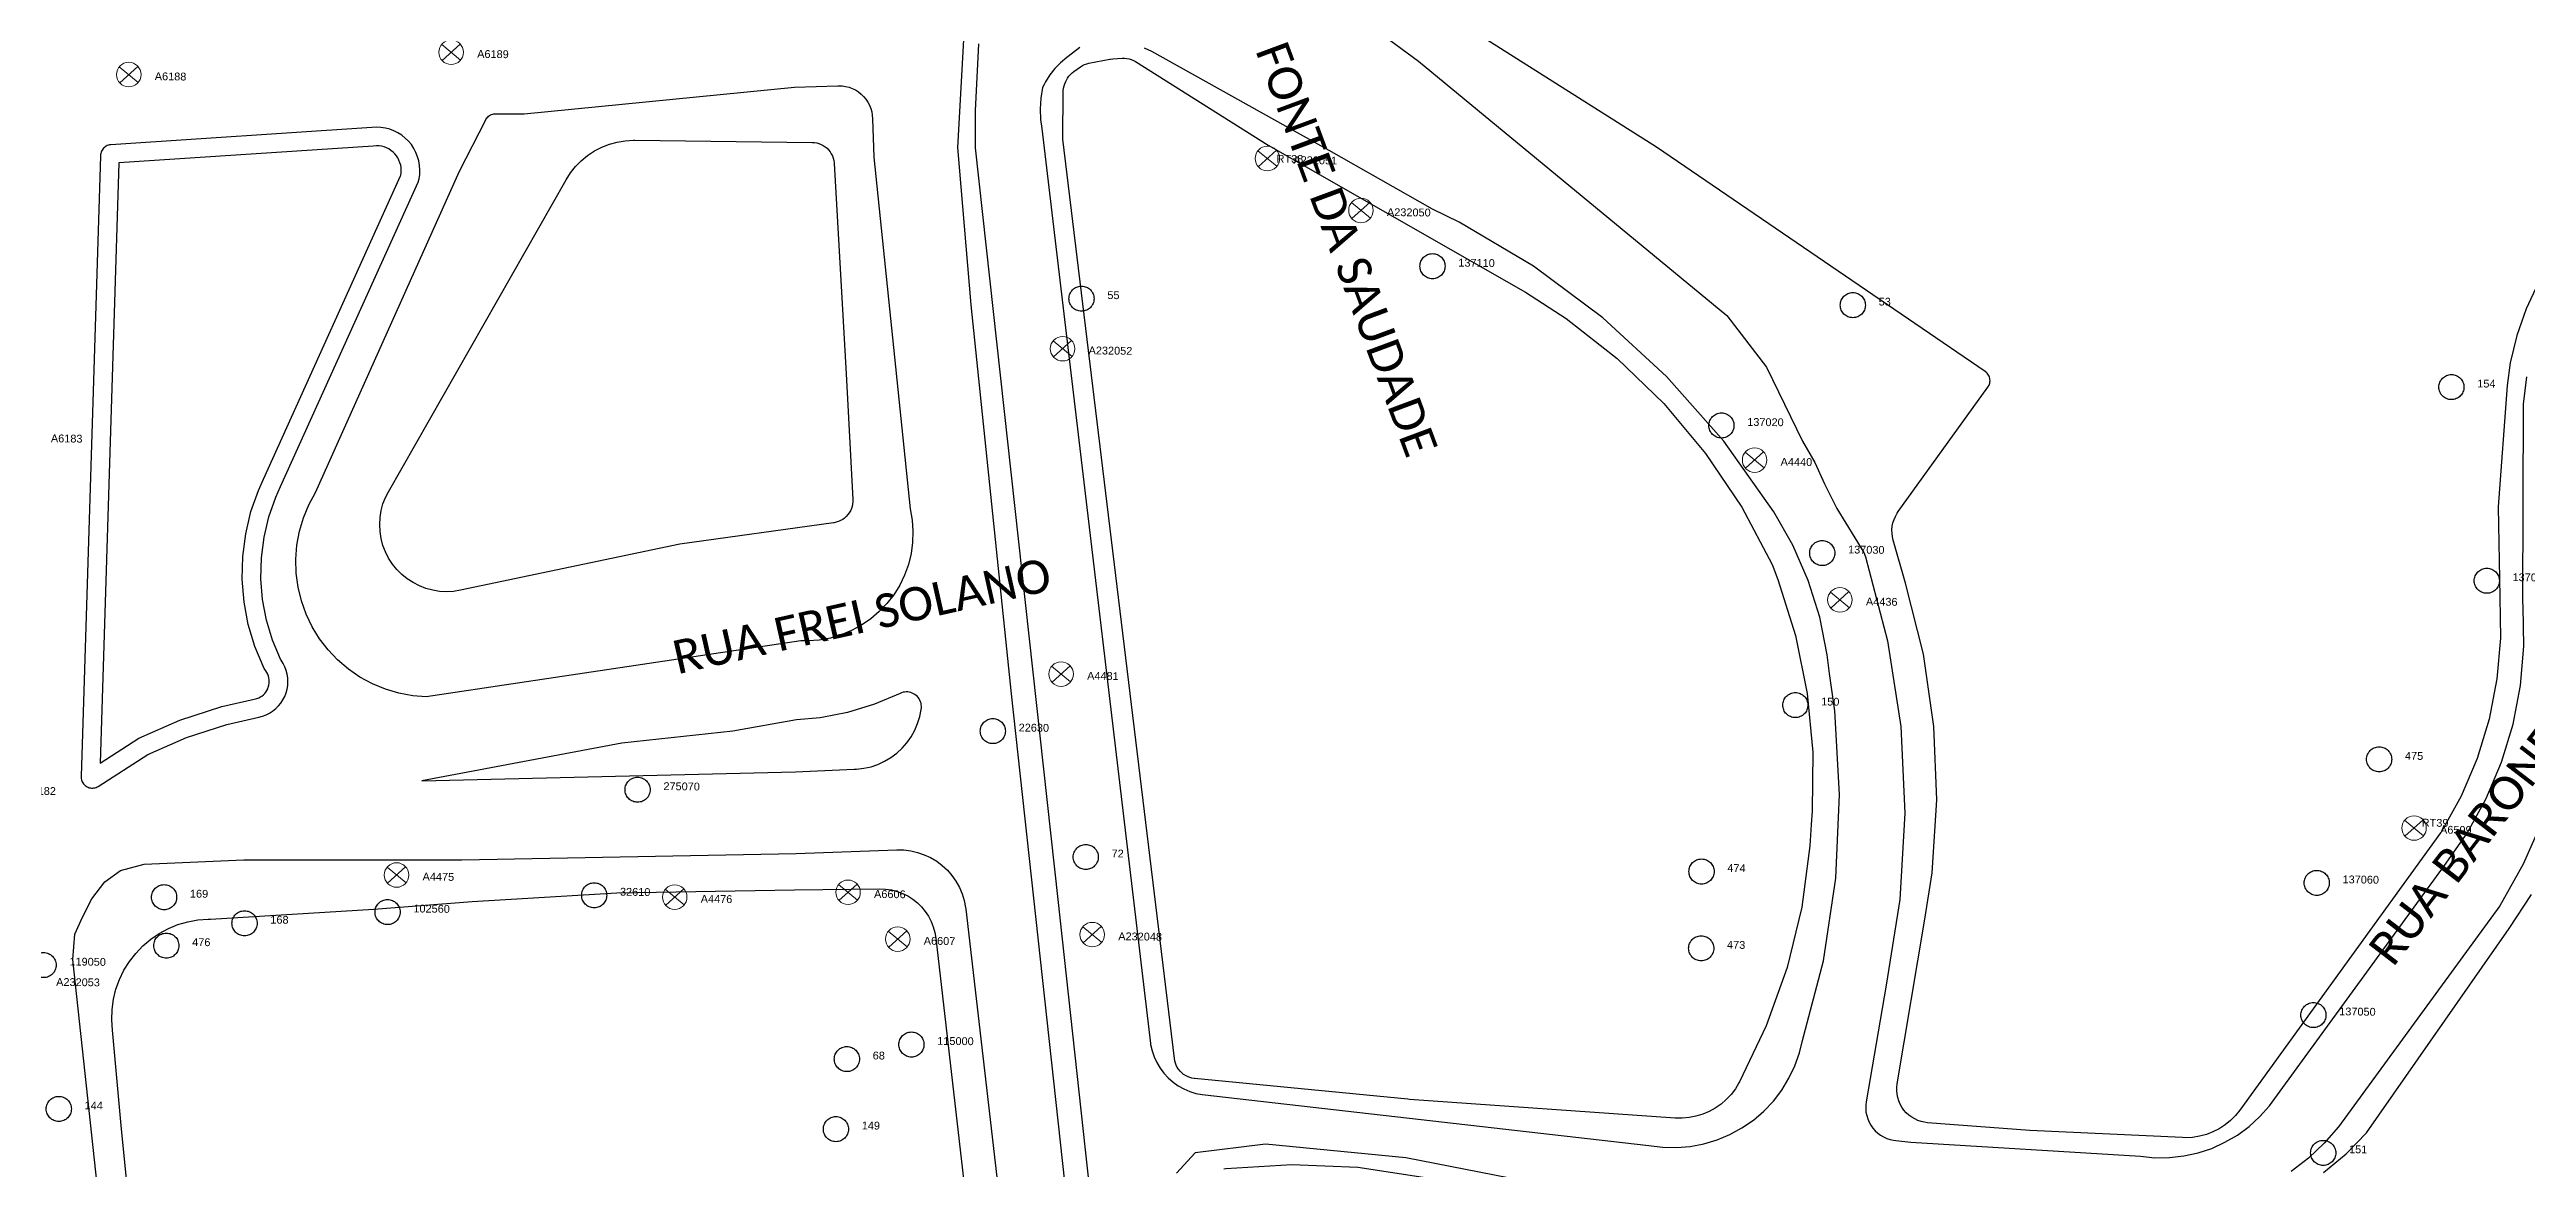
# Model space of a CAD drawing. Header units: millimetres. Extents: x 676447 to 689606, y 7455628 to 7463967.
# Drawn here: x 684187.4 to 684409.2, y 7459519.3 to 7459619.6 of the extents above; entities that cross this region are included whole.
import ezdxf

# ---------------------------------------------------------------- set-up
doc = ezdxf.new("R2010")
doc.units = ezdxf.units.MM
doc.header["$LTSCALE"] = 0.1
doc.header["$MEASUREMENT"] = 0
doc.linetypes.add('PHANTOM2', pattern=[1.25, 0.625, -0.125, 0.125, -0.125, 0.125, -0.125])
doc.layers.add('10.4-Postes', color=1, linetype='Continuous', lineweight=0)
for name, color, linetype in [('Caixas Subterrâneas', 5, 'Continuous'), ('LEGENDAS_INFRAESTRUTURAS', 7, 'Continuous'), ('MUB_MEIOFIO', 7, 'Continuous'), ('MUB_OBRA_ARTE', 7, 'Continuous'), ('MUB_QUADRAS', 7, 'Continuous'), ('MUB_SEGMENTO', 7, 'Continuous'), ('NOS_DE_INFRAESTRUTURA', 7, 'Continuous')]:
    doc.layers.add(name, color=color, linetype=linetype)
doc.styles.add('Legend', font='calibri.ttf')
doc.styles.get("Standard").update_dxf_attribs({"font": 'arial.ttf'})

# ---------------------------------------------------------------- blocks, each defined once
blk = doc.blocks.new('PTPT')
at = {"layer": '10.4-Postes', "color": 1, "linetype": 'PHANTOM2'}
for points in [[(-0.0000079, 0.0000104), (0.0000075, -0.000002)], [(0.000007, 0.0000109), (-0.0000074, -0.0000025)]]:
    blk.add_lwpolyline(points, dxfattribs=at)
at = {"layer": '10.4-Postes', "color": 1}
blk.add_circle((-0.0000002, 0.0000042), 0.00000987, dxfattribs=at)
blk = doc.blocks.new('MHMZ')
at = {"linetype": 'PHANTOM2'}
blk.add_circle((0, 0), 0.0000101, dxfattribs=at)

msp = doc.modelspace()

# ---------------------------------------------------------------- linework, layer by layer
at = {"layer": 'MUB_MEIOFIO', "color": 253, "linetype": 'Continuous'}
for points in [[(684271.57, 7459662.36), (684268.73, 7459610.79)], [(684295.01, 7459629.58), (684310, 7459618.53), (684337.6, 7459595.73), (684341.17, 7459591.1), (684344.37, 7459584.49), (684345.49, 7459582.57), (684346.35, 7459580.65), (684347.47, 7459578.46), (684349.88, 7459574.52), (684350.01, 7459574.12), (684351.99, 7459566.61), (684353.18, 7459558.93), (684353.55, 7459551.17), (684353.11, 7459543.41), (684351.87, 7459535.74), (684350.08, 7459525.31), (684350.04, 7459525), (684350.04, 7459524.69), (684350.06, 7459524.37), (684350.13, 7459524.07), (684350.22, 7459523.77), (684350.34, 7459523.48), (684350.5, 7459523.2), (684350.68, 7459522.95), (684350.88, 7459522.71), (684351.12, 7459522.5), (684351.37, 7459522.31), (684351.64, 7459522.15), (684351.92, 7459522.02), (684352.22, 7459521.92), (684352.53, 7459521.85), (684352.75, 7459521.82), (684354.08, 7459521.69), (684374.65, 7459520.42), (684375.94, 7459520.29), (684377.24, 7459520.3), (684378.53, 7459520.45), (684379.8, 7459520.72), (684381.03, 7459521.13), (684382.21, 7459521.67), (684383.33, 7459522.32), (684384.38, 7459523.09), (684385.33, 7459523.97), (684386.2, 7459524.94), (684386.69, 7459525.6), (684401.88, 7459546.47), (684403.9, 7459549.37), (684405.61, 7459552.47), (684406.99, 7459555.74), (684408.01, 7459559.12), (684408.68, 7459562.6), (684408.98, 7459566.13), (684408.91, 7459569.66), (684408.88, 7459570.06), (684408.96, 7459587.8), (684409.24, 7459590.24)], [(684295.42, 7459381.24), (684277.72, 7459543.43), (684270.33, 7459610.77), (684270.34, 7459613.22), (684270.33, 7459614.09), (684270.63, 7459620.07)], [(684279.68, 7459619.74), (684279, 7459619.25), (684278.51, 7459618.86), (684277.95, 7459618.39), (684277.44, 7459617.87), (684276.99, 7459617.29), (684276.6, 7459616.67), (684276.48, 7459616.45), (684276.34, 7459616.17), (684276.18, 7459615.22), (684276.12, 7459614.26), (684276.16, 7459613.3), (684276.28, 7459612.49)], [(684276.28, 7459612.49), (684277.32, 7459603.7), (684286, 7459530.51), (684286.01, 7459530.44), (684286.14, 7459529.88), (684286.32, 7459529.34), (684286.56, 7459528.82), (684286.85, 7459528.32), (684287.2, 7459527.86), (684287.58, 7459527.44), (684288.02, 7459527.06), (684288.48, 7459526.73), (684288.98, 7459526.45), (684289.51, 7459526.22), (684290.06, 7459526.05), (684290.62, 7459525.94), (684330.62, 7459521.4), (684331.85, 7459521.24), (684333.09, 7459521.21), (684334.32, 7459521.31), (684335.54, 7459521.54), (684336.73, 7459521.89), (684337.87, 7459522.37), (684338.96, 7459522.96), (684339.98, 7459523.66), (684340.92, 7459524.47), (684341.78, 7459525.37), (684342.53, 7459526.35), (684343.17, 7459527.41), (684343.71, 7459528.53), (684344.12, 7459529.7), (684344.36, 7459530.67), (684346.25, 7459537.93), (684347.37, 7459545.34), (684347.71, 7459552.83), (684347.27, 7459560.32), (684346.81, 7459563.66), (684346.6, 7459565.35), (684345.92, 7459568.72), (684344.88, 7459572), (684343.51, 7459575.16), (684341.82, 7459578.16), (684337.33, 7459584.48), (684332.21, 7459590.29), (684326.51, 7459595.53), (684320.3, 7459600.15), (684313.63, 7459604.09), (684311.26, 7459605.28), (684302.01, 7459610.53), (684286.12, 7459619.38), (684285.46, 7459619.7)], [(684261.22, 7459609.93), (684264.47, 7459578.41), (684264.65, 7459577.42), (684264.72, 7459576.42), (684264.69, 7459575.41), (684264.56, 7459574.41), (684264.32, 7459573.44), (684263.98, 7459572.49), (684263.55, 7459571.58), (684263.02, 7459570.73), (684262.4, 7459569.93), (684261.71, 7459569.21), (684260.94, 7459568.56), (684260.11, 7459567.99), (684259.22, 7459567.51), (684258.29, 7459567.13), (684257.33, 7459566.85), (684256.34, 7459566.67), (684255.33, 7459566.59), (684254.7, 7459566.6), (684221.14, 7459561.58), (684219.93, 7459561.68), (684218.69, 7459561.91), (684217.48, 7459562.26), (684216.32, 7459562.75), (684215.21, 7459563.35), (684214.17, 7459564.06), (684213.21, 7459564.88), (684212.35, 7459565.79), (684211.58, 7459566.79), (684210.92, 7459567.86), (684210.38, 7459569), (684209.96, 7459570.19), (684209.66, 7459571.41), (684209.5, 7459572.66), (684209.46, 7459573.92), (684209.56, 7459575.18), (684209.79, 7459576.42), (684210.15, 7459577.63), (684210.63, 7459578.79), (684211.23, 7459579.9), (684224.12, 7459608.66), (684226.47, 7459613.27), (684226.52, 7459613.36), (684226.58, 7459613.45), (684226.65, 7459613.52), (684226.73, 7459613.59), (684226.82, 7459613.65), (684226.91, 7459613.71), (684227, 7459613.75), (684227.1, 7459613.78), (684227.2, 7459613.8), (684227.31, 7459613.81), (684227.37, 7459613.82), (684229.92, 7459613.8), (684254.12, 7459616.19), (684257.99, 7459616.33), (684258.07, 7459616.33), (684258.38, 7459616.32), (684258.7, 7459616.27), (684259, 7459616.19), (684259.29, 7459616.08), (684259.58, 7459615.95), (684259.84, 7459615.78), (684260.09, 7459615.58), (684260.31, 7459615.36), (684260.51, 7459615.12), (684260.68, 7459614.86), (684260.83, 7459614.58), (684260.95, 7459614.29), (684261.03, 7459613.99), (684261.08, 7459613.68), (684261.1, 7459613.36), (684261.22, 7459609.93)], [(684206.14, 7459559.76), (684206.48, 7459559.85), (684206.8, 7459559.97), (684207.11, 7459560.12), (684207.39, 7459560.3), (684207.66, 7459560.52), (684207.91, 7459560.76), (684208.12, 7459561.02), (684208.31, 7459561.31), (684208.47, 7459561.61), (684208.59, 7459561.93), (684208.68, 7459562.26), (684208.74, 7459562.6), (684208.76, 7459562.94), (684208.74, 7459563.28), (684208.69, 7459563.62), (684208.6, 7459563.95), (684208.48, 7459564.27), (684208.33, 7459564.58), (684208.15, 7459564.86), (684208.09, 7459564.94), (684207.37, 7459566.66), (684206.83, 7459568.46), (684206.49, 7459570.29), (684206.34, 7459572.16), (684206.38, 7459574.02), (684206.62, 7459575.88), (684207.05, 7459577.7), (684207.67, 7459579.46), (684208.09, 7459580.41), (684220.43, 7459607.7), (684220.5, 7459607.98), (684220.56, 7459608.38), (684220.57, 7459608.78), (684220.55, 7459609.19), (684220.48, 7459609.59), (684220.37, 7459609.97), (684220.22, 7459610.35), (684220.04, 7459610.71), (684219.81, 7459611.05), (684219.56, 7459611.36), (684219.27, 7459611.64), (684218.95, 7459611.89), (684218.61, 7459612.11), (684218.25, 7459612.29), (684217.87, 7459612.43), (684217.48, 7459612.53), (684217.08, 7459612.59), (684216.67, 7459612.61), (684216.27, 7459612.58), (684192.9, 7459611.03), (684192.89, 7459611.03), (684192.78, 7459611.02), (684192.68, 7459610.99), (684192.58, 7459610.96), (684192.49, 7459610.91), (684192.4, 7459610.86), (684192.32, 7459610.8), (684192.24, 7459610.72), (684192.17, 7459610.64), (684192.11, 7459610.56), (684192.06, 7459610.47), (684192.02, 7459610.37), (684191.99, 7459610.27), (684191.97, 7459610.17), (684191.96, 7459610.06), (684190.24, 7459554.44), (684190.24, 7459554.36), (684190.25, 7459554.26), (684190.27, 7459554.15), (684190.3, 7459554.05), (684190.34, 7459553.96), (684190.4, 7459553.87), (684190.46, 7459553.78), (684190.53, 7459553.7), (684190.6, 7459553.63), (684190.69, 7459553.57), (684190.78, 7459553.52), (684190.87, 7459553.48), (684190.97, 7459553.44), (684191.08, 7459553.42), (684191.18, 7459553.41), (684191.28, 7459553.41), (684191.39, 7459553.42), (684191.49, 7459553.44), (684191.59, 7459553.47), (684191.69, 7459553.51), (684191.78, 7459553.56), (684196.2, 7459556.4), (684199.67, 7459557.94), (684203.28, 7459559.11), (684206.14, 7459559.76)], [(684268.73, 7459610.79), (684269.9, 7459596.7), (684273.53, 7459561.85), (684293.28, 7459380.96)], [(684220.74, 7459554.04), (684254.2, 7459554.85), (684259.45, 7459555.09), (684259.68, 7459555.1), (684260.33, 7459555.18), (684260.97, 7459555.32), (684261.59, 7459555.53), (684262.18, 7459555.81), (684262.75, 7459556.14), (684263.27, 7459556.54), (684263.75, 7459556.98), (684264.18, 7459557.47), (684264.56, 7459558.01), (684264.88, 7459558.58), (684265.14, 7459559.18), (684265.33, 7459559.81), (684265.46, 7459560.45), (684265.48, 7459560.59), (684265.48, 7459560.73), (684265.47, 7459560.87), (684265.45, 7459561), (684265.41, 7459561.14), (684265.35, 7459561.27), (684265.29, 7459561.39), (684265.21, 7459561.5), (684265.12, 7459561.61), (684265.02, 7459561.7), (684264.9, 7459561.79), (684264.79, 7459561.86), (684264.66, 7459561.92), (684264.53, 7459561.97), (684264.39, 7459562), (684264.26, 7459562.02), (684264.12, 7459562.02), (684263.98, 7459562.01), (684263.84, 7459561.99), (684263.71, 7459561.95), (684263.58, 7459561.89), (684261.27, 7459560.91), (684258.87, 7459560.18), (684256.41, 7459559.71), (684254.31, 7459559.51), (684248.59, 7459558.5), (684238.65, 7459557.44), (684220.74, 7459554.04)], [(684410.64, 7459550.49), (684408.93, 7459546.58), (684406.83, 7459542.86), (684392.39, 7459523.05), (684391.11, 7459521.58), (684389.68, 7459520.24), (684388.13, 7459519.07)], [(684195.24, 7459485.05), (684189.49, 7459538.05), (684189.69, 7459540.31), (684190.37, 7459541.83), (684191.21, 7459543.48), (684192.36, 7459545), (684193.76, 7459546.02), (684195.89, 7459546.6)], [(684195.89, 7459546.6), (684204.82, 7459546.99), (684224.33, 7459546.99), (684254.27, 7459547.55), (684263.28, 7459547.87), (684263.91, 7459547.86), (684264.53, 7459547.79), (684265.14, 7459547.64), (684265.74, 7459547.44), (684266.31, 7459547.18), (684266.85, 7459546.85), (684267.35, 7459546.48), (684267.81, 7459546.05), (684268.22, 7459545.57), (684268.58, 7459545.06), (684268.89, 7459544.51), (684269.13, 7459543.93), (684269.32, 7459543.33), (684269.44, 7459542.72), (684269.46, 7459542.56), (684279.27, 7459457.6)], [(684319.41, 7459518.23), (684308.85, 7459520.28), (684296.3, 7459521.49), (684289.99, 7459520.73), (684288.32, 7459518.91)]]:
    msp.add_lwpolyline(points, dxfattribs=at)
at = {"layer": 'MUB_MEIOFIO', "linetype": 'Continuous'}
for points in [[(684271.57, 7459662.36), (684268.73, 7459610.79)], [(684295.01, 7459629.58), (684310, 7459618.53), (684337.6, 7459595.73), (684341.17, 7459591.1), (684344.37, 7459584.49), (684345.49, 7459582.57), (684346.35, 7459580.65), (684347.47, 7459578.46), (684349.88, 7459574.52), (684350.01, 7459574.12), (684351.99, 7459566.61), (684353.18, 7459558.93), (684353.55, 7459551.17), (684353.11, 7459543.41), (684351.87, 7459535.74), (684350.08, 7459525.31), (684350.04, 7459525), (684350.04, 7459524.69), (684350.06, 7459524.37), (684350.13, 7459524.07), (684350.22, 7459523.77), (684350.34, 7459523.48), (684350.5, 7459523.2), (684350.68, 7459522.95), (684350.88, 7459522.71), (684351.12, 7459522.5), (684351.37, 7459522.31), (684351.64, 7459522.15), (684351.92, 7459522.02), (684352.22, 7459521.92), (684352.53, 7459521.85), (684352.75, 7459521.82), (684354.08, 7459521.69), (684374.65, 7459520.42), (684375.94, 7459520.29), (684377.24, 7459520.3), (684378.53, 7459520.45), (684379.8, 7459520.72), (684381.03, 7459521.13), (684382.21, 7459521.67), (684383.33, 7459522.32), (684384.38, 7459523.09), (684385.33, 7459523.97), (684386.2, 7459524.94), (684386.69, 7459525.6), (684401.88, 7459546.47), (684403.9, 7459549.37), (684405.61, 7459552.47), (684406.99, 7459555.74), (684408.01, 7459559.12), (684408.68, 7459562.6), (684408.98, 7459566.13), (684408.91, 7459569.66), (684408.88, 7459570.06), (684408.96, 7459587.8), (684409.24, 7459590.24)], [(684295.42, 7459381.24), (684277.72, 7459543.43), (684270.33, 7459610.77), (684270.34, 7459613.22), (684270.33, 7459614.09), (684270.63, 7459620.07)], [(684279.68, 7459619.74), (684279, 7459619.25), (684278.51, 7459618.86), (684277.95, 7459618.39), (684277.44, 7459617.87), (684276.99, 7459617.29), (684276.6, 7459616.67), (684276.48, 7459616.45), (684276.34, 7459616.17), (684276.18, 7459615.22), (684276.12, 7459614.26), (684276.16, 7459613.3), (684276.28, 7459612.49)], [(684276.28, 7459612.49), (684277.32, 7459603.7), (684286, 7459530.51), (684286.01, 7459530.44), (684286.14, 7459529.88), (684286.32, 7459529.34), (684286.56, 7459528.82), (684286.85, 7459528.32), (684287.2, 7459527.86), (684287.58, 7459527.44), (684288.02, 7459527.06), (684288.48, 7459526.73), (684288.98, 7459526.45), (684289.51, 7459526.22), (684290.06, 7459526.05), (684290.62, 7459525.94), (684330.62, 7459521.4), (684331.85, 7459521.24), (684333.09, 7459521.21), (684334.32, 7459521.31), (684335.54, 7459521.54), (684336.73, 7459521.89), (684337.87, 7459522.37), (684338.96, 7459522.96), (684339.98, 7459523.66), (684340.92, 7459524.47), (684341.78, 7459525.37), (684342.53, 7459526.35), (684343.17, 7459527.41), (684343.71, 7459528.53), (684344.12, 7459529.7), (684344.36, 7459530.67), (684346.25, 7459537.93), (684347.37, 7459545.34), (684347.71, 7459552.83), (684347.27, 7459560.32), (684346.81, 7459563.66), (684346.6, 7459565.35), (684345.92, 7459568.72), (684344.88, 7459572), (684343.51, 7459575.16), (684341.82, 7459578.16), (684337.33, 7459584.48), (684332.21, 7459590.29), (684326.51, 7459595.53), (684320.3, 7459600.15), (684313.63, 7459604.09), (684311.26, 7459605.28), (684302.01, 7459610.53), (684286.12, 7459619.38), (684285.46, 7459619.7)], [(684261.22, 7459609.93), (684264.47, 7459578.41), (684264.65, 7459577.42), (684264.72, 7459576.42), (684264.69, 7459575.41), (684264.56, 7459574.41), (684264.32, 7459573.44), (684263.98, 7459572.49), (684263.55, 7459571.58), (684263.02, 7459570.73), (684262.4, 7459569.93), (684261.71, 7459569.21), (684260.94, 7459568.56), (684260.11, 7459567.99), (684259.22, 7459567.51), (684258.29, 7459567.13), (684257.33, 7459566.85), (684256.34, 7459566.67), (684255.33, 7459566.59), (684254.7, 7459566.6), (684221.14, 7459561.58), (684219.93, 7459561.68), (684218.69, 7459561.91), (684217.48, 7459562.26), (684216.32, 7459562.75), (684215.21, 7459563.35), (684214.17, 7459564.06), (684213.21, 7459564.88), (684212.35, 7459565.79), (684211.58, 7459566.79), (684210.92, 7459567.86), (684210.38, 7459569), (684209.96, 7459570.19), (684209.66, 7459571.41), (684209.5, 7459572.66), (684209.46, 7459573.92), (684209.56, 7459575.18), (684209.79, 7459576.42), (684210.15, 7459577.63), (684210.63, 7459578.79), (684211.23, 7459579.9), (684224.12, 7459608.66), (684226.47, 7459613.27), (684226.52, 7459613.36), (684226.58, 7459613.45), (684226.65, 7459613.52), (684226.73, 7459613.59), (684226.82, 7459613.65), (684226.91, 7459613.71), (684227, 7459613.75), (684227.1, 7459613.78), (684227.2, 7459613.8), (684227.31, 7459613.81), (684227.37, 7459613.82), (684229.92, 7459613.8), (684254.12, 7459616.19), (684257.99, 7459616.33), (684258.07, 7459616.33), (684258.38, 7459616.32), (684258.7, 7459616.27), (684259, 7459616.19), (684259.29, 7459616.08), (684259.58, 7459615.95), (684259.84, 7459615.78), (684260.09, 7459615.58), (684260.31, 7459615.36), (684260.51, 7459615.12), (684260.68, 7459614.86), (684260.83, 7459614.58), (684260.95, 7459614.29), (684261.03, 7459613.99), (684261.08, 7459613.68), (684261.1, 7459613.36), (684261.22, 7459609.93)], [(684206.14, 7459559.76), (684206.48, 7459559.85), (684206.8, 7459559.97), (684207.11, 7459560.12), (684207.39, 7459560.3), (684207.66, 7459560.52), (684207.91, 7459560.76), (684208.12, 7459561.02), (684208.31, 7459561.31), (684208.47, 7459561.61), (684208.59, 7459561.93), (684208.68, 7459562.26), (684208.74, 7459562.6), (684208.76, 7459562.94), (684208.74, 7459563.28), (684208.69, 7459563.62), (684208.6, 7459563.95), (684208.48, 7459564.27), (684208.33, 7459564.58), (684208.15, 7459564.86), (684208.09, 7459564.94), (684207.37, 7459566.66), (684206.83, 7459568.46), (684206.49, 7459570.29), (684206.34, 7459572.16), (684206.38, 7459574.02), (684206.62, 7459575.88), (684207.05, 7459577.7), (684207.67, 7459579.46), (684208.09, 7459580.41), (684220.43, 7459607.7), (684220.5, 7459607.98), (684220.56, 7459608.38), (684220.57, 7459608.78), (684220.55, 7459609.19), (684220.48, 7459609.59), (684220.37, 7459609.97), (684220.22, 7459610.35), (684220.04, 7459610.71), (684219.81, 7459611.05), (684219.56, 7459611.36), (684219.27, 7459611.64), (684218.95, 7459611.89), (684218.61, 7459612.11), (684218.25, 7459612.29), (684217.87, 7459612.43), (684217.48, 7459612.53), (684217.08, 7459612.59), (684216.67, 7459612.61), (684216.27, 7459612.58), (684192.9, 7459611.03), (684192.89, 7459611.03), (684192.78, 7459611.02), (684192.68, 7459610.99), (684192.58, 7459610.96), (684192.49, 7459610.91), (684192.4, 7459610.86), (684192.32, 7459610.8), (684192.24, 7459610.72), (684192.17, 7459610.64), (684192.11, 7459610.56), (684192.06, 7459610.47), (684192.02, 7459610.37), (684191.99, 7459610.27), (684191.97, 7459610.17), (684191.96, 7459610.06), (684190.24, 7459554.44), (684190.24, 7459554.36), (684190.25, 7459554.26), (684190.27, 7459554.15), (684190.3, 7459554.05), (684190.34, 7459553.96), (684190.4, 7459553.87), (684190.46, 7459553.78), (684190.53, 7459553.7), (684190.6, 7459553.63), (684190.69, 7459553.57), (684190.78, 7459553.52), (684190.87, 7459553.48), (684190.97, 7459553.44), (684191.08, 7459553.42), (684191.18, 7459553.41), (684191.28, 7459553.41), (684191.39, 7459553.42), (684191.49, 7459553.44), (684191.59, 7459553.47), (684191.69, 7459553.51), (684191.78, 7459553.56), (684196.2, 7459556.4), (684199.67, 7459557.94), (684203.28, 7459559.11), (684206.14, 7459559.76)], [(684268.73, 7459610.79), (684269.9, 7459596.7), (684273.53, 7459561.85), (684293.28, 7459380.96)], [(684220.74, 7459554.04), (684254.2, 7459554.85), (684259.45, 7459555.09), (684259.68, 7459555.1), (684260.33, 7459555.18), (684260.97, 7459555.32), (684261.59, 7459555.53), (684262.18, 7459555.81), (684262.75, 7459556.14), (684263.27, 7459556.54), (684263.75, 7459556.98), (684264.18, 7459557.47), (684264.56, 7459558.01), (684264.88, 7459558.58), (684265.14, 7459559.18), (684265.33, 7459559.81), (684265.46, 7459560.45), (684265.48, 7459560.59), (684265.48, 7459560.73), (684265.47, 7459560.87), (684265.45, 7459561), (684265.41, 7459561.14), (684265.35, 7459561.27), (684265.29, 7459561.39), (684265.21, 7459561.5), (684265.12, 7459561.61), (684265.02, 7459561.7), (684264.9, 7459561.79), (684264.79, 7459561.86), (684264.66, 7459561.92), (684264.53, 7459561.97), (684264.39, 7459562), (684264.26, 7459562.02), (684264.12, 7459562.02), (684263.98, 7459562.01), (684263.84, 7459561.99), (684263.71, 7459561.95), (684263.58, 7459561.89), (684261.27, 7459560.91), (684258.87, 7459560.18), (684256.41, 7459559.71), (684254.31, 7459559.51), (684248.59, 7459558.5), (684238.65, 7459557.44), (684220.74, 7459554.04)], [(684410.64, 7459550.49), (684408.93, 7459546.58), (684406.83, 7459542.86), (684392.39, 7459523.05), (684391.11, 7459521.58), (684389.68, 7459520.24), (684388.13, 7459519.07)], [(684195.24, 7459485.05), (684189.49, 7459538.05), (684189.69, 7459540.31), (684190.37, 7459541.83), (684191.21, 7459543.48), (684192.36, 7459545), (684193.76, 7459546.02), (684195.89, 7459546.6)], [(684195.89, 7459546.6), (684204.82, 7459546.99), (684224.33, 7459546.99), (684254.27, 7459547.55), (684263.28, 7459547.87), (684263.91, 7459547.86), (684264.53, 7459547.79), (684265.14, 7459547.64), (684265.74, 7459547.44), (684266.31, 7459547.18), (684266.85, 7459546.85), (684267.35, 7459546.48), (684267.81, 7459546.05), (684268.22, 7459545.57), (684268.58, 7459545.06), (684268.89, 7459544.51), (684269.13, 7459543.93), (684269.32, 7459543.33), (684269.44, 7459542.72), (684269.46, 7459542.56), (684279.27, 7459457.6)], [(684319.41, 7459518.23), (684308.85, 7459520.28), (684296.3, 7459521.49), (684289.99, 7459520.73), (684288.32, 7459518.91)]]:
    msp.add_lwpolyline(points, dxfattribs=at)
at = {"layer": 'MUB_OBRA_ARTE', "linetype": 'Continuous'}
msp.add_lwpolyline([(684205.74, 7459561.38), (684205.97, 7459561.44), (684206.14, 7459561.5), (684206.29, 7459561.57), (684206.41, 7459561.65), (684206.56, 7459561.77), (684206.68, 7459561.89), (684206.77, 7459562), (684206.88, 7459562.16), (684206.95, 7459562.3), (684207, 7459562.44), (684207.05, 7459562.62), (684207.08, 7459562.79), (684207.09, 7459562.94), (684207.08, 7459563.11), (684207.06, 7459563.28), (684207.01, 7459563.44), (684206.95, 7459563.61), (684206.88, 7459563.76), (684206.78, 7459563.91), (684206.63, 7459564.11), (684205.8, 7459566.1), (684205.21, 7459568.07), (684204.84, 7459570.07), (684204.67, 7459572.11), (684204.72, 7459574.14), (684204.98, 7459576.18), (684205.45, 7459578.17), (684206.12, 7459580.07), (684206.57, 7459581.09), (684218.85, 7459608.25), (684218.87, 7459608.31), (684218.9, 7459608.52), (684218.9, 7459608.76), (684218.89, 7459609.01), (684218.86, 7459609.21), (684218.79, 7459609.43), (684218.7, 7459609.67), (684218.6, 7459609.87), (684218.47, 7459610.06), (684218.33, 7459610.23), (684218.18, 7459610.38), (684217.98, 7459610.53), (684217.78, 7459610.66), (684217.59, 7459610.76), (684217.37, 7459610.84), (684217.15, 7459610.9), (684216.92, 7459610.93), (684216.69, 7459610.94), (684216.39, 7459610.92), (684193.61, 7459609.41), (684191.94, 7459555.64), (684195.41, 7459557.87), (684199.07, 7459559.5), (684202.84, 7459560.72), (684205.74, 7459561.38)], dxfattribs=at)
at = {"layer": 'MUB_QUADRAS', "linetype": 'Continuous'}
for points in [[(684410.25, 7459598.63), (684409.17, 7459596.34), (684408.34, 7459593.95), (684407.76, 7459591.49), (684407.48, 7459589.48), (684406.69, 7459578.61), (684406.84, 7459570.53), (684406.9, 7459566.85), (684406.57, 7459563.19), (684405.87, 7459559.58), (684404.79, 7459556.06), (684403.35, 7459552.68), (684401.56, 7459549.46), (684401.52, 7459549.4), (684383.54, 7459524.56), (684383.15, 7459524.07), (684382.71, 7459523.63), (684382.22, 7459523.23), (684381.69, 7459522.89), (684381.13, 7459522.6), (684380.55, 7459522.38), (684379.94, 7459522.21), (684379.32, 7459522.11), (684378.69, 7459522.08), (684378.4, 7459522.09), (684364.74, 7459522.74), (684355.59, 7459523.43), (684355.32, 7459523.47), (684355.01, 7459523.53), (684354.71, 7459523.63), (684354.43, 7459523.76), (684354.16, 7459523.92), (684353.9, 7459524.11), (684353.67, 7459524.32), (684353.46, 7459524.56), (684353.28, 7459524.81), (684353.13, 7459525.09), (684353, 7459525.38), (684352.91, 7459525.68), (684352.85, 7459525.98), (684352.82, 7459526.3), (684352.82, 7459526.61), (684352.86, 7459526.92), (684355.34, 7459541.66), (684355.98, 7459545.82), (684356.41, 7459552.36), (684356.15, 7459558.91), (684355.21, 7459565.4), (684353.6, 7459571.76), (684352.51, 7459575.61), (684352.44, 7459575.92), (684352.4, 7459576.23), (684352.39, 7459576.54), (684352.42, 7459576.86), (684352.48, 7459577.17), (684352.58, 7459577.47), (684352.7, 7459577.75), (684352.85, 7459578.03), (684352.96, 7459578.19), (684360.99, 7459589.31), (684361.05, 7459589.4), (684361.09, 7459589.49), (684361.13, 7459589.59), (684361.16, 7459589.69), (684361.17, 7459589.79), (684361.18, 7459589.9), (684361.17, 7459590), (684361.16, 7459590.11), (684361.13, 7459590.21), (684361.09, 7459590.3), (684361.04, 7459590.4), (684360.99, 7459590.48), (684360.92, 7459590.57), (684360.85, 7459590.64), (684360.76, 7459590.7), (684360.74, 7459590.72), (684331.31, 7459610.82), (684311.81, 7459623.15)], [(684278.14, 7459611.54), (684278.19, 7459615.81), (684278.19, 7459615.9), (684278.21, 7459616.11), (684278.26, 7459616.31), (684278.32, 7459616.51), (684278.41, 7459616.7), (684278.5, 7459616.89), (684278.57, 7459617.01), (684278.69, 7459617.18), (684278.82, 7459617.34), (684278.97, 7459617.49), (684279.14, 7459617.61), (684279.73, 7459618.03), (684279.91, 7459618.14), (684280.09, 7459618.23), (684280.29, 7459618.3), (684280.49, 7459618.35), (684282.37, 7459618.72), (684282.42, 7459618.72), (684282.63, 7459618.75), (684283.46, 7459618.8), (684283.67, 7459618.8), (684283.88, 7459618.78), (684284.08, 7459618.74), (684284.28, 7459618.68), (684284.47, 7459618.6), (684284.66, 7459618.49), (684296.52, 7459611), (684319.57, 7459597.84), (684323.22, 7459595.48), (684327.79, 7459591.9), (684331.97, 7459587.85), (684335.7, 7459583.39), (684338.94, 7459578.57), (684341.66, 7459573.43), (684342.18, 7459572.1), (684343.76, 7459567.06), (684344.81, 7459561.89), (684345.31, 7459556.63), (684345.26, 7459551.35), (684345.17, 7459550.14), (684345.05, 7459548.24), (684344.31, 7459542.74), (684343.01, 7459537.34), (684341.14, 7459532.11), (684338.74, 7459527.1), (684338.69, 7459527), (684338.37, 7459526.46), (684337.99, 7459525.96), (684337.56, 7459525.5), (684337.09, 7459525.09), (684336.57, 7459524.73), (684336.02, 7459524.43), (684335.45, 7459524.18), (684334.84, 7459524), (684334.23, 7459523.88), (684333.6, 7459523.82), (684332.97, 7459523.84), (684309.19, 7459525.51), (684309.03, 7459525.53), (684289.93, 7459527.39), (684289.92, 7459527.39), (684289.71, 7459527.43), (684289.51, 7459527.48), (684289.31, 7459527.56), (684289.13, 7459527.65), (684288.95, 7459527.76), (684288.79, 7459527.9), (684288.64, 7459528.04), (684288.51, 7459528.21), (684288.4, 7459528.38), (684288.3, 7459528.57), (684288.23, 7459528.76), (684288.17, 7459528.97), (684288.14, 7459529.17), (684278.14, 7459611.54)], [(684216.98, 7459577.01), (684217.01, 7459577.64), (684217.11, 7459578.26), (684217.27, 7459578.86), (684217.5, 7459579.45), (684217.76, 7459579.96), (684233.66, 7459607.9), (684234.05, 7459608.52), (684234.51, 7459609.09), (684235.03, 7459609.61), (684235.59, 7459610.08), (684236.21, 7459610.48), (684236.86, 7459610.82), (684237.54, 7459611.09), (684238.24, 7459611.28), (684238.97, 7459611.4), (684239.7, 7459611.44), (684239.83, 7459611.44), (684255.69, 7459611.25), (684255.9, 7459611.24), (684256.11, 7459611.2), (684256.31, 7459611.15), (684256.51, 7459611.07), (684256.69, 7459610.97), (684256.87, 7459610.86), (684257.03, 7459610.72), (684257.17, 7459610.57), (684257.3, 7459610.41), (684257.41, 7459610.23), (684257.51, 7459610.04), (684257.58, 7459609.85), (684257.63, 7459609.64), (684257.66, 7459609.44), (684257.67, 7459609.37), (684258.75, 7459590.53), (684259.34, 7459579.26), (684259.34, 7459579.05), (684259.32, 7459578.85), (684259.28, 7459578.64), (684259.21, 7459578.44), (684259.13, 7459578.25), (684259.02, 7459578.07), (684258.9, 7459577.9), (684258.76, 7459577.74), (684258.61, 7459577.6), (684258.44, 7459577.48), (684258.25, 7459577.38), (684258.06, 7459577.29), (684257.86, 7459577.23), (684257.66, 7459577.18), (684257.62, 7459577.18), (684243.85, 7459575.26), (684224.21, 7459571.13), (684223.59, 7459571.03), (684222.96, 7459571), (684222.34, 7459571.03), (684221.72, 7459571.13), (684221.11, 7459571.29), (684220.53, 7459571.52), (684219.97, 7459571.81), (684219.44, 7459572.15), (684218.95, 7459572.55), (684218.51, 7459572.99), (684218.12, 7459573.48), (684217.77, 7459574.01), (684217.49, 7459574.57), (684217.27, 7459575.15), (684217.11, 7459575.76), (684217.01, 7459576.38), (684216.98, 7459577.01)], [(684193.05, 7459531.72), (684192.98, 7459532.64), (684193.01, 7459533.57), (684193.14, 7459534.48), (684193.36, 7459535.38), (684193.67, 7459536.25), (684194.07, 7459537.08), (684194.56, 7459537.87), (684195.13, 7459538.6), (684195.77, 7459539.27), (684196.47, 7459539.86), (684197.24, 7459540.38), (684198.05, 7459540.82), (684198.91, 7459541.17), (684199.79, 7459541.43), (684200.7, 7459541.59), (684201.63, 7459541.66), (684201.83, 7459541.66), (684216.46, 7459542.56), (684225.26, 7459543.25), (684238.2, 7459544.01), (684254.11, 7459544.29), (684261.76, 7459544.38), (684262.28, 7459544.36), (684262.8, 7459544.28), (684263.31, 7459544.15), (684263.8, 7459543.97), (684264.27, 7459543.74), (684264.71, 7459543.46), (684265.12, 7459543.13), (684265.49, 7459542.77), (684265.83, 7459542.36), (684266.12, 7459541.93), (684266.36, 7459541.46), (684266.55, 7459540.98), (684266.7, 7459540.47), (684266.78, 7459539.96), (684266.78, 7459539.95), (684275.94, 7459460.21)], [(684391.04, 7459518.96), (684393.06, 7459520.64), (684394.89, 7459522.53), (684407.67, 7459540.84), (684409.66, 7459543.86)], [(684196.44, 7459497), (684193.84, 7459522.85), (684193.05, 7459531.72)], [(684292.55, 7459519.3), (684292.73, 7459519.33), (684298.64, 7459519.69), (684304.56, 7459519.43), (684310.42, 7459518.55)]]:
    msp.add_lwpolyline(points, dxfattribs=at)

# ---------------------------------------------------------------- block references
at = {"layer": 'Caixas Subterrâneas', "color": 40}
for p, xscale, yscale, zscale, rotation in [((684311.25, 7459600.16), 111319.4907932735, 111319.4907932735, 111319.4907932735, 359.2984712884542), ((684279.82, 7459597.25), 111319.4907932736, 111319.4907932736, 111319.4907932736, 359.2985899140531), ((684348.89, 7459596.67), 111319.4907932736, 111319.4907932736, 111319.4907932736, 359.2983270449296), ((684402.49, 7459589.33), 111319.4907932735, 111319.4907932735, 111319.4907932735, 359.2981208794822), ((684337.12, 7459585.89), 111319.4907932736, 111319.4907932736, 111319.4907932736, 359.2983684656908), ((684346.15, 7459574.46), 111319.4907932736, 111319.4907932736, 111319.4907932736, 359.2983306271757), ((684405.66, 7459571.98), 111319.4907932736, 111319.4907932736, 111319.4907932736, 359.2981035130951), ((684343.74, 7459560.84), 111319.4907932736, 111319.4907932736, 111319.4907932736, 359.2983356079943), ((684271.88, 7459558.51), 111319.4907932736, 111319.4907932736, 111319.4907932736, 359.2986082201282), ((684396.02, 7459555.98), 111319.4907932735, 111319.4907932735, 111319.4907932735, 359.2981352364737), ((684240.07, 7459553.26), 111319.4907932736, 111319.4907932736, 111319.4907932736, 359.2987276145977), ((684280.2, 7459547.23), 111319.4907932735, 111319.4907932735, 111319.4907932735, 359.2985730954086), ((684335.34, 7459545.93), 111319.4907932736, 111319.4907932736, 111319.4907932736, 359.2983629617628), ((684197.67, 7459543.63), 111319.4907932735, 111319.4907932735, 111319.4907932735, 359.298885921127), ((684236.18, 7459543.8), 111319.4907932736, 111319.4907932736, 111319.4907932736, 359.2987395100257), ((684390.43, 7459544.91), 111319.4907932735, 111319.4907932735, 111319.4907932735, 359.2981530794672), ((684204.87, 7459541.29), 111319.4907932736, 111319.4907932736, 111319.4907932736, 359.2988578122979), ((684217.68, 7459542.3), 111319.4907932735, 111319.4907932735, 111319.4907932735, 359.2988094111558), ((684197.87, 7459539.29), 111319.4907932736, 111319.4907932736, 111319.4907932736, 359.2988838402555), ((684335.31, 7459539.05), 111319.4907932736, 111319.4907932736, 111319.4907932736, 359.2983609616008), ((684186.88, 7459537.55), 111319.4907932736, 111319.4907932736, 111319.4907932736, 359.2989251066906), ((684390.13, 7459533.07), 111319.4907932736, 111319.4907932736, 111319.4907932736, 359.2981505835969), ((684264.59, 7459530.43), 111319.4907932736, 111319.4907932736, 111319.4907932736, 359.2986273189543), ((684258.81, 7459529.13), 111319.4907932736, 111319.4907932736, 111319.4907932736, 359.2986488936887), ((684188.24, 7459524.66), 111319.4907932736, 111319.4907932736, 111319.4907932736, 359.29891598006), ((684257.83, 7459522.85), 111319.4907932736, 111319.4907932736, 111319.4907932736, 359.2986507036883), ((684391.01, 7459520.72), 111319.4907932736, 111319.4907932736, 111319.4907932736, 359.2981434421701)]:
    msp.add_blockref('MHMZ', p, dxfattribs=dict(at, xscale=xscale, yscale=yscale, zscale=zscale, rotation=rotation))
at = {"layer": 'NOS_DE_INFRAESTRUTURA', "color": 1}
for p, xscale, yscale, zscale, rotation in [((684223.39, 7459618.86), 111319.4907932735, 111319.4907932735, 111319.4907932735, 359.298811234809), ((684194.52, 7459616.86), 111319.4907932736, 111319.4907932736, 111319.4907932736, 359.2989204029452), ((684296.48, 7459609.34), 111319.4907932736, 111319.4907932736, 111319.4907932736, 359.2985302753736), ((684304.86, 7459604.69), 111319.4907932736, 111319.4907932736, 111319.4907932736, 359.2984969760886), ((684278.14, 7459592.3), 111319.4907932736, 111319.4907932736, 111319.4907932736, 359.2985947919452), ((684340.11, 7459582.32), 111319.4907932736, 111319.4907932736, 111319.4907932736, 359.2983559966849), ((684347.75, 7459569.8), 111319.4907932736, 111319.4907932736, 111319.4907932736, 359.2983230959231), ((684278.01, 7459563.15), 111319.4907932736, 111319.4907932736, 111319.4907932736, 359.2985863132824), ((684399.16, 7459549.36), 111319.4907932736, 111319.4907932736, 111319.4907932736, 359.2981212522547), ((684218.5, 7459545.15), 111319.4907932736, 111319.4907932736, 111319.4907932736, 359.2988071622008), ((684243.41, 7459543.17), 111319.4907932736, 111319.4907932736, 111319.4907932736, 359.298711803939), ((684258.93, 7459543.6), 111319.4907932736, 111319.4907932736, 111319.4907932736, 359.298652909563), ((684263.38, 7459539.41), 111319.4907932736, 111319.4907932736, 111319.4907932736, 359.2986346974462), ((684280.8, 7459539.81), 111319.4907932735, 111319.4907932735, 111319.4907932735, 359.2985685475576)]:
    msp.add_blockref('PTPT', p, dxfattribs=dict(at, xscale=xscale, yscale=yscale, zscale=zscale, rotation=rotation))

# ---------------------------------------------------------------- texts
at = {"layer": 'LEGENDAS_INFRAESTRUTURAS', "color": 1}
for s, rotation, p in [('A6189', 359.2988, (684225.7, 7459618.83)), ('A6188', 359.2989, (684196.83, 7459616.83)), ('RT38', 359.2985, (684297.28, 7459609.44)), ('A232051', 359.2985, (684298.79, 7459609.32)), ('A232050', 359.2985, (684307.17, 7459604.66)), ('A232052', 359.2986, (684280.45, 7459592.27)), ('A6183', 359.2989, (684187.53, 7459584.39)), ('A4440', 359.2983, (684342.42, 7459582.29)), ('A4436', 359.2983, (684350.06, 7459569.77)), ('A4481', 359.2986, (684280.32, 7459563.12)), ('A6182', 359.2989, (684185.15, 7459552.82)), ('RT39', 359.2981, (684399.83, 7459549.96)), ('A6599', 359.2981, (684401.47, 7459549.33)), ('A4475', 359.2988, (684220.81, 7459545.13)), ('A6606', 359.2986, (684261.24, 7459543.57)), ('A4476', 359.2987, (684245.72, 7459543.14)), ('A6607', 359.2986, (684265.69, 7459539.38)), ('A232048', 359.2986, (684283.11, 7459539.78)), ('A232053', 359.2989, (684188, 7459535.69))]:
    msp.add_text(s, height=0.7, rotation=rotation, dxfattribs=at).set_placement(p)
at = {"layer": 'LEGENDAS_INFRAESTRUTURAS', "color": 5}
for s, rotation, p in [('137110', 359.2985, (684313.56, 7459600.13)), ('55', 359.2986, (684282.13, 7459597.22)), ('53', 359.2983, (684351.2, 7459596.64)), ('154', 359.2981, (684404.8, 7459589.3)), ('137020', 359.2984, (684339.43, 7459585.86)), ('137030', 359.2983, (684348.46, 7459574.43)), ('137070', 359.2981, (684407.96, 7459571.95)), ('150', 359.2983, (684346.05, 7459560.81)), ('22630', 359.2986, (684274.19, 7459558.48)), ('475', 359.2981, (684398.33, 7459555.95)), ('275070', 359.2987, (684242.38, 7459553.23)), ('72', 359.2986, (684282.51, 7459547.2)), ('474', 359.2984, (684337.65, 7459545.9)), ('169', 359.2989, (684199.98, 7459543.6)), ('32610', 359.2987, (684238.49, 7459543.77)), ('137060', 359.2981, (684392.74, 7459544.88)), ('168', 359.2988, (684207.18, 7459541.27)), ('102560', 359.2988, (684219.99, 7459542.27)), ('476', 359.2989, (684200.18, 7459539.26)), ('473', 359.2984, (684337.62, 7459539.02)), ('119050', 359.2989, (684189.19, 7459537.52)), ('137050', 359.2981, (684392.44, 7459533.05)), ('115000', 359.2986, (684266.9, 7459530.41)), ('68', 359.2986, (684261.12, 7459529.1)), ('144', 359.2989, (684190.55, 7459524.63)), ('149', 359.2986, (684260.14, 7459522.83)), ('151', 359.2981, (684393.32, 7459520.7))]:
    msp.add_text(s, height=0.7, rotation=rotation, dxfattribs=at).set_placement(p)
at = {"layer": 'MUB_SEGMENTO', "color": 253, "style": 'Legend'}
for s, rotation, p in [('RUA  FONTE DA SAUDADE', 290.3605, (684291.76, 7459629.21)), ('RUA BARONESA DE POCONE', 52.4657, (684397.26, 7459537.28)), ('RUA FREI SOLANO', 12.6566, (684243.63, 7459563.59))]:
    msp.add_text(s, height=3, rotation=rotation, dxfattribs=at).set_placement(p)

doc.saveas('drawing.dxf')
